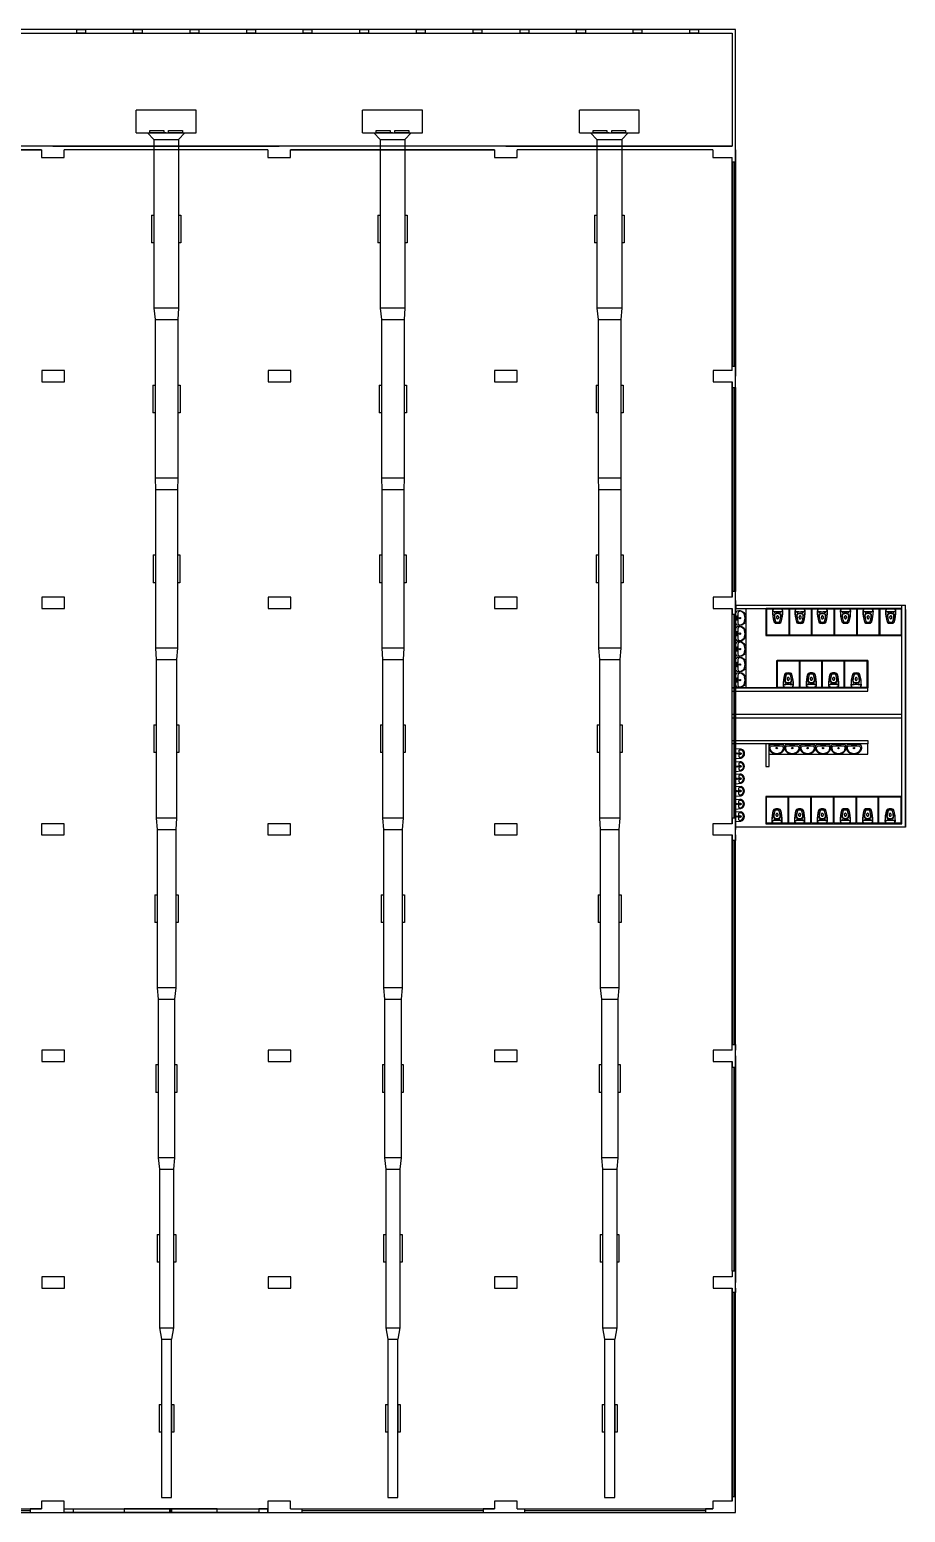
# Model space of a CAD drawing. Header units: millimetres. Extents: x 2513 to 2669, y 1505 to 1675.
# Drawn here: x 2619.8 to 2658.4, y 1575.6 to 1641.1 of the extents above; entities that cross this region are included whole.
import ezdxf

# ---------------------------------------------------------------- set-up
doc = ezdxf.new("R2010")
doc.units = ezdxf.units.MM
doc.layers.add('Dutos', color=130, linetype='Continuous')

# ---------------------------------------------------------------- blocks, each defined once
blk = doc.blocks.new('vaso_cx_acoplada_1')
at = {"linetype": 'Continuous'}
for centre in [(-0.111, -0.242), (0.122, -0.242)]:
    blk.add_circle(centre, 0.008, dxfattribs=at)
for centre, radius, start, end in [((-0.115, -0.184), 0.11, 136.53258, 180), ((1.375, -0.195), 1.6, 179.59001, 196.60114), ((0.001, -0.212), 0.215, 171.57167, 179.2851), ((1.375, -0.195), 1.59, 180.52436, 196.19572), ((0.001, -0.212), 0.215, 163.97838, 171.57167), ((-0.204, -0.182), 0.008, 171.57167, 263.63486), ((-0.101, -0.184), 0.11, 136.53258, 164.49464), ((0.005, 1.698), 1.9, 263.63486, 270), ((-0.249, -0.065), 0.07, 321.85553, 326.36654), ((-0.183, -0.109), 0.01, 95.71718, 146.36654), ((0.005, -1.99), 1.9, 90, 95.71718), ((-0.235, -0.065), 0.07, 321.85553, 326.36654), ((-0.16, -0.118), 0.0225, 114.52369, 139.29493), ((-0.081, -0.629), 0.08, 196.60114, 260.40415), ((-0.075, -0.616), 0.08, 196.19572, 260.88992), ((-0.071, -0.363), 0.075, 120.55827, 184.24766), ((0.852, -0.295), 1, 184.24766, 200.25979), ((-0.061, -0.382), 0.075, 116.10896, 182.02894), ((0.664, -0.356), 0.8, 182.02894, 200.9188), ((0.005, -0.493), 0.225, 90, 120.55827), ((0.005, -0.517), 0.225, 90, 116.10896), ((-0.062, -0.632), 0.026, 200.25979, 262.53667), ((-0.059, -0.633), 0.026, 200.9188, 262.88031), ((0.019, -0.458), 0.0636, 167.77794, 198.82445), ((-0.038, -0.446), 0.00501, 140.01374, 160.52979), ((-0.045, -0.439), 0.00416, 309.47185, 346.49014), ((0.048, -0.453), 0.0893, 163.27766, 172.12192), ((0.022, -0.458), 0.0664, 197.88836, 217.92673), ((0.027, -0.446), 0.0677, 144.04569, 163.27766), ((0.012, -0.466), 0.0536, 217.92673, 242.00627), ((0.014, -0.437), 0.0515, 119.72953, 144.04569), ((0.005, -0.478), 0.0398, 242.00627, 270), ((0.005, -0.422), 0.0347, 90, 119.72953), ((0.005, -1.99), 1.9, 84.28282, 90), ((0.005, 1.698), 1.9, 270, 276.36514), ((0.005, -0.493), 0.225, 59.44173, 90), ((0.005, -0.517), 0.225, 63.89104, 90), ((0.005, -0.422), 0.0347, 60.27047, 90), ((0.005, -0.478), 0.0398, 270, 297.99373), ((-0.003, -0.437), 0.0515, 35.95431, 60.27047), ((-0.001, -0.466), 0.0536, 297.99373, 322.07327), ((-0.016, -0.446), 0.0677, 16.72234, 35.95431), ((-0.011, -0.458), 0.0664, 322.07327, 342.11164), ((-0.037, -0.453), 0.0893, 7.87808, 16.72234), ((0.056, -0.439), 0.00416, 193.50986, 230.52815), ((-0.008, -0.458), 0.0636, 341.17555, 12.22206), ((0.049, -0.446), 0.00501, 19.47021, 39.98626), ((0.07, -0.633), 0.026, 277.11969, 339.0812), ((0.073, -0.632), 0.026, 277.46333, 339.74021), ((-0.653, -0.356), 0.8, 339.0812, 357.97106), ((-0.841, -0.295), 1, 339.74021, 355.75234), ((0.086, -0.616), 0.08, 279.11008, 343.80428), ((0.071, -0.382), 0.075, 357.97106, 63.89104), ((0.092, -0.629), 0.08, 279.59585, 343.39886), ((0.082, -0.363), 0.075, 355.75234, 59.44173), ((-1.364, -0.195), 1.59, 343.80428, 359.47564), ((-1.364, -0.195), 1.6, 343.39886, 0.40999), ((0.171, -0.118), 0.0225, 40.70507, 65.47631), ((0.246, -0.065), 0.07, 213.63346, 218.14447), ((0.111, -0.184), 0.11, 15.50536, 43.46742), ((0.194, -0.109), 0.01, 33.63346, 84.28282), ((0.26, -0.065), 0.07, 213.63346, 218.14447), ((0.125, -0.184), 0.11, 0, 43.46742), ((0.215, -0.182), 0.008, 276.36514, 8.42833), ((0.01, -0.212), 0.215, 8.42833, 16.02162), ((0.01, -0.212), 0.215, 0.7149, 8.42833), ((0.005, -0.117), 0.6, 260.40415, 270), ((0.005, -0.117), 0.586, 260.88992, 270), ((0.005, -0.117), 0.546, 262.53667, 270), ((0.005, -0.117), 0.546, 270, 277.46333), ((0.005, -0.117), 0.586, 270, 279.11008), ((0.005, -0.117), 0.6, 270, 279.59585)]:
    blk.add_arc(centre, radius, start, end, dxfattribs=at)
blk = doc.blocks.new('mictorio')
for p, q in [((-0.214, 0), (0.214, 0)), ((-0.221, -0.008), (-0.203, -0.242)), ((-0.171, -0.19), (-0.165, -0.236)), ((-0.143, -0.157), (0.143, -0.157)), ((0.171, -0.19), (0.165, -0.236)), ((0.221, -0.008), (0.203, -0.242))]:
    blk.add_line(p, q)
for centre, radius in [((-0.028, -0.196), 0.0107), ((-0.028, -0.227), 0.0107), ((0, -0.072), 0.0286), ((0, -0.072), 0.0143), ((0, -0.18), 0.0107), ((0, -0.243), 0.0107), ((0.028, -0.196), 0.0107), ((0.028, -0.227), 0.0107)]:
    blk.add_circle(centre, radius)
for centre, radius, start, end in [((-0.214, -0.007), 0.00716, 90, 184.572), ((0.214, -0.007), 0.00716, 355.428, 90), ((-0.13, -0.229), 0.0737, 108.63175, 194.85038), ((0, -0.192), 0.209, 195.65293, 344.34707), ((-0.143, -0.186), 0.0286, 90, 187.76517), ((0, -0.181), 0.174, 198.68934, 341.31066), ((0.143, -0.186), 0.0286, 352.23483, 90), ((0.13, -0.229), 0.0737, 345.14962, 71.36825)]:
    blk.add_arc(centre, radius, start, end)
blk = doc.blocks.new('lavatorio_66x45')
blk.add_lwpolyline([(-0.285, -0.029, -0.247757), (-0.23, 0), (0, 0), (0.23, 0, -0.247757), (0.285, -0.029, -0.523187), (0.129, -0.437, -0.064231), (0, -0.454, -0.064231), (-0.129, -0.437, -0.523187)], format="xyb", close=True)
for points in [[(0.122, -0.408, 0.331039), (0.301, -0.191, 0.428943), (0.221, -0.107), (0, -0.107), (-0.221, -0.107, 0.428943), (-0.301, -0.191, 0.331039), (-0.122, -0.408)], [(-0.284, -0.053, -0.019603), (-0.274, -0.037, -0.247757), (-0.23, -0.013), (0.23, -0.013, -0.247757), (0.274, -0.037, -0.019603), (0.284, -0.053, -0.064281)]]:
    blk.add_lwpolyline(points, format="xyb")
for centre, radius in [((-0.074, -0.053), 0.0234), ((0, -0.194), 0.03), ((0, -0.053), 0.0234), ((0.074, -0.053), 0.0234)]:
    blk.add_circle(centre, radius)
for start, end in [(253.49072, 270), (270, 286.50928)]:
    blk.add_arc((0, 0.053), 0.477, start, end)

msp = doc.modelspace()

# ---------------------------------------------------------------- linework, layer by layer
for p, q in [((2650.929, 1641.057), (2530.629, 1641.057)), ((2530.779, 1640.907), (2650.779, 1640.907)), ((2650.779, 1640.907), (2650.779, 1635.907)), ((2650.929, 1640.907), (2650.929, 1641.057)), ((2650.929, 1635.907), (2650.929, 1640.907)), ((2650.779, 1635.907), (2530.779, 1635.907)), ((2611.279, 1635.757), (2620.279, 1635.757)), ((2620.279, 1635.757), (2611.279, 1635.757)), ((2621.279, 1635.907), (2620.279, 1635.907)), ((2620.279, 1635.757), (2620.279, 1635.407)), ((2620.779, 1635.907), (2630.779, 1635.907)), ((2621.279, 1635.407), (2621.279, 1635.757)), ((2630.279, 1635.757), (2621.279, 1635.757)), ((2631.279, 1635.907), (2630.279, 1635.907)), ((2630.279, 1635.757), (2630.279, 1635.407)), ((2631.279, 1635.757), (2640.279, 1635.757)), ((2631.279, 1635.407), (2631.279, 1635.757)), ((2640.279, 1635.757), (2631.279, 1635.757)), ((2641.279, 1635.907), (2640.279, 1635.907)), ((2640.279, 1635.757), (2640.279, 1635.407)), ((2640.779, 1635.907), (2650.779, 1635.907)), ((2649.932, 1635.757), (2641.279, 1635.757)), ((2641.279, 1635.407), (2641.279, 1635.757)), ((2650.779, 1635.907), (2649.932, 1635.907)), ((2649.932, 1635.757), (2649.932, 1635.407)), ((2650.929, 1575.607), (2650.929, 1635.907)), ((2650.929, 1635.757), (2650.929, 1625.757)), ((2650.929, 1625.757), (2650.929, 1635.757)), ((2650.929, 1635.757), (2650.929, 1625.757)), ((2620.279, 1635.407), (2621.279, 1635.407)), ((2630.279, 1635.407), (2631.279, 1635.407)), ((2640.279, 1635.407), (2641.279, 1635.407)), ((2649.932, 1635.407), (2650.779, 1635.407)), ((2650.779, 1626.007), (2650.779, 1635.407)), ((2650.929, 1635.207), (2650.779, 1635.207)), ((2650.779, 1635.207), (2650.779, 1626.207)), ((2650.854, 1635.207), (2650.854, 1626.207)), ((2650.929, 1635.407), (2650.929, 1635.207)), ((2621.286, 1626.007), (2620.286, 1626.007)), ((2620.286, 1626.007), (2620.286, 1625.507)), ((2621.286, 1625.507), (2621.286, 1626.007)), ((2631.286, 1626.007), (2630.286, 1626.007)), ((2630.286, 1626.007), (2630.286, 1625.507)), ((2631.286, 1625.507), (2631.286, 1626.007)), ((2641.286, 1626.007), (2640.286, 1626.007)), ((2640.286, 1626.007), (2640.286, 1625.507)), ((2641.286, 1625.507), (2641.286, 1626.007)), ((2649.939, 1626.007), (2649.939, 1625.507)), ((2650.779, 1626.007), (2649.939, 1626.007)), ((2650.779, 1626.207), (2650.929, 1626.207)), ((2620.286, 1625.507), (2621.286, 1625.507)), ((2630.286, 1625.507), (2631.286, 1625.507)), ((2640.286, 1625.507), (2641.286, 1625.507)), ((2649.939, 1625.507), (2650.779, 1625.507)), ((2650.779, 1625.507), (2650.779, 1616.007)), ((2650.779, 1625.507), (2650.779, 1625.257)), ((2650.779, 1616.007), (2650.779, 1625.507)), ((2650.779, 1625.257), (2650.929, 1625.257)), ((2650.854, 1625.257), (2650.854, 1616.257)), ((2650.929, 1625.257), (2650.929, 1616.257)), ((2621.286, 1616.007), (2620.286, 1616.007)), ((2620.286, 1616.007), (2620.286, 1615.507)), ((2621.286, 1615.507), (2621.286, 1616.007)), ((2631.286, 1616.007), (2630.286, 1616.007)), ((2630.286, 1616.007), (2630.286, 1615.507)), ((2631.286, 1615.507), (2631.286, 1616.007)), ((2641.286, 1616.007), (2640.286, 1616.007)), ((2640.286, 1616.007), (2640.286, 1615.507)), ((2641.286, 1615.507), (2641.286, 1616.007)), ((2649.939, 1616.007), (2649.939, 1615.507)), ((2650.779, 1616.007), (2649.939, 1616.007)), ((2650.929, 1616.257), (2650.779, 1616.257)), ((2650.779, 1616.257), (2650.779, 1616.007)), ((2620.286, 1615.507), (2621.286, 1615.507)), ((2630.286, 1615.507), (2631.286, 1615.507)), ((2640.286, 1615.507), (2641.286, 1615.507)), ((2649.939, 1615.507), (2650.779, 1615.507)), ((2650.779, 1615.507), (2650.779, 1615.257)), ((2650.779, 1606.007), (2650.779, 1615.507)), ((2650.929, 1615.857), (2650.929, 1615.357)), ((2650.929, 1615.857), (2650.929, 1615.357)), ((2650.929, 1615.757), (2650.929, 1605.757)), ((2650.929, 1606.008), (2650.929, 1615.657)), ((2650.929, 1615.657), (2658.432, 1615.657)), ((2650.929, 1615.507), (2658.282, 1615.507)), ((2650.929, 1615.507), (2650.939, 1615.507)), ((2650.929, 1615.507), (2650.939, 1615.507)), ((2650.929, 1615.257), (2650.929, 1615.407)), ((2650.929, 1610.682), (2650.929, 1615.357)), ((2650.941, 1615.657), (2650.941, 1615.507)), ((2651.379, 1615.507), (2651.379, 1612.007)), ((2652.267, 1615.507), (2652.267, 1614.307)), ((2653.282, 1615.507), (2652.282, 1615.507)), ((2652.297, 1615.477), (2652.297, 1614.337)), ((2653.282, 1615.477), (2652.297, 1615.477)), ((2654.282, 1615.507), (2653.282, 1615.507)), ((2653.282, 1615.477), (2653.282, 1614.307)), ((2653.312, 1615.477), (2653.312, 1614.337)), ((2654.267, 1615.477), (2653.312, 1615.477)), ((2654.267, 1615.477), (2654.267, 1614.337)), ((2655.282, 1615.507), (2654.282, 1615.507)), ((2654.297, 1615.477), (2654.297, 1614.337)), ((2655.267, 1615.477), (2654.297, 1615.477)), ((2655.267, 1615.477), (2655.267, 1614.337)), ((2656.282, 1615.507), (2655.282, 1615.507)), ((2655.297, 1615.477), (2655.297, 1614.337)), ((2656.267, 1615.477), (2655.297, 1615.477)), ((2656.267, 1615.477), (2656.267, 1614.337)), ((2657.282, 1615.507), (2656.282, 1615.507)), ((2656.297, 1615.477), (2656.297, 1614.337)), ((2657.267, 1615.477), (2656.297, 1615.477)), ((2657.267, 1615.477), (2657.267, 1614.337)), ((2658.282, 1615.507), (2657.282, 1615.507)), ((2658.252, 1615.477), (2657.297, 1615.477)), ((2657.297, 1615.477), (2657.297, 1614.337)), ((2658.252, 1615.477), (2658.252, 1614.337)), ((2658.282, 1606.007), (2658.282, 1615.657)), ((2658.282, 1614.307), (2658.282, 1615.507)), ((2658.432, 1605.857), (2658.432, 1615.657)), ((2658.432, 1615.457), (2658.432, 1615.057)), ((2650.779, 1615.257), (2650.929, 1615.257)), ((2650.854, 1615.257), (2650.854, 1606.257)), ((2650.929, 1615.257), (2650.929, 1606.257)), ((2650.929, 1615.257), (2650.929, 1610.757)), ((2658.432, 1615.157), (2658.432, 1605.857)), ((2658.432, 1615.057), (2658.432, 1614.657)), ((2652.267, 1614.307), (2652.282, 1614.307)), ((2652.282, 1614.307), (2653.282, 1614.307)), ((2652.297, 1614.337), (2653.282, 1614.337)), ((2653.282, 1614.307), (2654.282, 1614.307)), ((2653.312, 1614.337), (2654.267, 1614.337)), ((2654.282, 1614.307), (2655.282, 1614.307)), ((2654.297, 1614.337), (2655.267, 1614.337)), ((2655.282, 1614.307), (2656.282, 1614.307)), ((2655.297, 1614.337), (2656.267, 1614.337)), ((2656.282, 1614.307), (2657.282, 1614.307)), ((2656.297, 1614.337), (2657.267, 1614.337)), ((2657.282, 1614.307), (2658.282, 1614.307)), ((2657.297, 1614.337), (2658.252, 1614.337)), ((2658.432, 1614.257), (2658.432, 1613.857)), ((2658.432, 1613.457), (2658.432, 1613.057)), ((2652.749, 1612.007), (2652.749, 1613.207)), ((2652.749, 1613.207), (2656.779, 1613.207)), ((2653.764, 1613.207), (2652.764, 1613.207)), ((2652.779, 1612.037), (2652.779, 1613.177)), ((2653.749, 1613.177), (2652.779, 1613.177)), ((2653.749, 1612.037), (2653.749, 1613.177)), ((2654.764, 1613.207), (2653.764, 1613.207)), ((2653.779, 1612.037), (2653.779, 1613.177)), ((2654.749, 1613.177), (2653.779, 1613.177)), ((2654.749, 1612.037), (2654.749, 1613.177)), ((2655.764, 1613.207), (2654.764, 1613.207)), ((2654.779, 1612.037), (2654.779, 1613.177)), ((2655.734, 1613.177), (2654.779, 1613.177)), ((2655.734, 1612.037), (2655.734, 1613.177)), ((2656.764, 1613.207), (2655.764, 1613.207)), ((2655.764, 1612.037), (2655.764, 1613.177)), ((2656.749, 1613.177), (2655.764, 1613.177)), ((2656.749, 1612.037), (2656.749, 1613.177)), ((2656.779, 1613.207), (2656.764, 1613.207)), ((2656.779, 1612.007), (2656.779, 1613.207)), ((2656.779, 1613.207), (2656.779, 1612.007)), ((2652.779, 1612.037), (2653.749, 1612.037)), ((2653.779, 1612.037), (2654.749, 1612.037)), ((2654.779, 1612.037), (2655.734, 1612.037)), ((2655.764, 1612.037), (2656.749, 1612.037)), ((2658.432, 1612.657), (2658.432, 1612.257)), ((2656.779, 1612.007), (2650.779, 1612.007)), ((2650.779, 1612.007), (2651.764, 1612.007)), ((2650.779, 1611.857), (2656.779, 1611.857)), ((2650.929, 1612.007), (2650.929, 1612.007)), ((2650.929, 1610.857), (2650.929, 1611.857)), ((2650.929, 1610.832), (2650.929, 1611.832)), ((2650.929, 1610.832), (2650.929, 1611.832)), ((2651.764, 1612.007), (2651.749, 1612.007)), ((2651.764, 1612.007), (2652.764, 1612.007)), ((2651.764, 1612.007), (2651.779, 1612.007)), ((2652.764, 1612.007), (2653.764, 1612.007)), ((2653.764, 1612.007), (2654.764, 1612.007)), ((2654.764, 1612.007), (2655.764, 1612.007)), ((2655.764, 1612.007), (2655.734, 1612.007)), ((2655.764, 1612.007), (2656.764, 1612.007)), ((2656.764, 1612.007), (2656.779, 1612.007)), ((2656.779, 1611.857), (2656.779, 1612.007)), ((2658.432, 1611.857), (2658.432, 1611.457)), ((2658.282, 1610.832), (2650.779, 1610.832)), ((2650.929, 1610.757), (2650.929, 1610.832)), ((2650.929, 1610.832), (2650.929, 1610.682)), ((2650.929, 1610.757), (2650.929, 1606.257)), ((2650.929, 1610.757), (2650.929, 1610.682)), ((2658.282, 1610.682), (2658.282, 1610.832)), ((2658.432, 1611.057), (2658.432, 1610.657)), ((2650.779, 1610.682), (2658.282, 1610.682)), ((2650.929, 1610.682), (2650.929, 1609.682)), ((2650.929, 1606.007), (2650.929, 1610.682)), ((2650.929, 1610.682), (2650.929, 1609.682)), ((2658.432, 1610.257), (2658.432, 1609.857)), ((2650.779, 1609.682), (2656.779, 1609.682)), ((2656.779, 1609.532), (2650.779, 1609.532)), ((2652.267, 1609.532), (2652.267, 1608.532)), ((2652.417, 1608.532), (2652.417, 1609.532)), ((2656.779, 1609.682), (2656.779, 1609.532)), ((2656.779, 1609.081), (2656.779, 1609.532)), ((2658.432, 1609.457), (2658.432, 1609.057)), ((2652.417, 1609.081), (2656.779, 1609.081)), ((2652.267, 1608.532), (2652.417, 1608.532)), ((2658.432, 1608.657), (2658.432, 1608.257)), ((2658.432, 1607.857), (2658.432, 1607.457)), ((2653.267, 1607.207), (2652.267, 1607.207)), ((2652.267, 1607.207), (2652.267, 1606.007)), ((2652.297, 1606.037), (2652.297, 1607.177)), ((2653.252, 1607.177), (2652.297, 1607.177)), ((2653.252, 1606.037), (2653.252, 1607.177)), ((2654.267, 1607.207), (2653.267, 1607.207)), ((2653.282, 1606.037), (2653.282, 1607.177)), ((2654.252, 1607.177), (2653.282, 1607.177)), ((2654.252, 1606.037), (2654.252, 1607.177)), ((2655.267, 1607.207), (2654.267, 1607.207)), ((2654.282, 1606.037), (2654.282, 1607.177)), ((2655.252, 1607.177), (2654.282, 1607.177)), ((2655.252, 1606.037), (2655.252, 1607.177)), ((2656.267, 1607.207), (2655.267, 1607.207)), ((2655.282, 1606.037), (2655.282, 1607.177)), ((2656.252, 1607.177), (2655.282, 1607.177)), ((2656.252, 1606.037), (2656.252, 1607.177)), ((2657.267, 1607.207), (2656.267, 1607.207)), ((2656.282, 1606.037), (2656.282, 1607.177)), ((2657.237, 1607.177), (2656.282, 1607.177)), ((2657.237, 1606.037), (2657.237, 1607.177)), ((2657.267, 1606.037), (2657.267, 1607.207)), ((2658.267, 1607.207), (2657.267, 1607.207)), ((2657.267, 1607.207), (2657.267, 1607.177)), ((2658.252, 1607.177), (2657.267, 1607.177)), ((2658.252, 1606.037), (2658.252, 1607.177)), ((2658.282, 1607.207), (2658.267, 1607.207)), ((2658.282, 1606.007), (2658.282, 1607.207)), ((2658.432, 1607.057), (2658.432, 1606.657)), ((2650.929, 1606.257), (2650.779, 1606.257)), ((2650.779, 1606.257), (2650.779, 1606.007)), ((2650.929, 1606.107), (2650.929, 1606.257)), ((2658.432, 1606.257), (2658.432, 1605.857)), ((2621.279, 1606.007), (2620.279, 1606.007)), ((2620.279, 1606.007), (2620.279, 1605.507)), ((2620.279, 1605.507), (2621.279, 1605.507)), ((2621.279, 1605.507), (2621.279, 1606.007)), ((2631.279, 1606.007), (2630.279, 1606.007)), ((2630.279, 1606.007), (2630.279, 1605.507)), ((2630.279, 1605.507), (2631.279, 1605.507)), ((2631.279, 1605.507), (2631.279, 1606.007)), ((2641.279, 1606.007), (2640.279, 1606.007)), ((2640.279, 1606.007), (2640.279, 1605.507)), ((2640.279, 1605.507), (2641.279, 1605.507)), ((2641.279, 1605.507), (2641.279, 1606.007)), ((2649.932, 1606.007), (2649.932, 1605.507)), ((2650.779, 1606.007), (2649.932, 1606.007)), ((2649.932, 1605.507), (2650.779, 1605.507)), ((2650.779, 1605.507), (2650.779, 1596.257)), ((2650.779, 1596.257), (2650.779, 1605.507)), ((2650.932, 1606.007), (2650.929, 1606.007)), ((2651.772, 1605.857), (2650.929, 1605.857)), ((2651.779, 1605.857), (2650.929, 1605.857)), ((2658.432, 1605.857), (2650.929, 1605.857)), ((2650.929, 1605.507), (2650.929, 1605.257)), ((2652.267, 1606.007), (2653.267, 1606.007)), ((2652.267, 1606.007), (2653.267, 1606.007)), ((2652.267, 1606.007), (2652.297, 1606.007)), ((2652.297, 1606.037), (2653.252, 1606.037)), ((2653.267, 1606.007), (2653.252, 1606.007)), ((2653.267, 1606.007), (2654.267, 1606.007)), ((2653.267, 1606.007), (2653.282, 1606.007)), ((2653.282, 1606.037), (2654.252, 1606.037)), ((2658.432, 1605.857), (2653.282, 1605.857)), ((2654.267, 1606.007), (2655.267, 1606.007)), ((2654.282, 1606.037), (2655.252, 1606.037)), ((2655.267, 1606.007), (2656.267, 1606.007)), ((2655.282, 1606.037), (2656.252, 1606.037)), ((2656.267, 1606.007), (2657.267, 1606.007)), ((2656.282, 1606.037), (2657.237, 1606.037)), ((2656.282, 1606.007), (2658.282, 1606.007)), ((2657.267, 1606.007), (2657.237, 1606.007)), ((2657.267, 1606.037), (2658.252, 1606.037)), ((2657.267, 1606.007), (2658.267, 1606.007)), ((2658.267, 1606.007), (2658.282, 1606.007)), ((2650.929, 1605.257), (2650.779, 1605.257)), ((2650.779, 1605.257), (2650.779, 1596.257)), ((2650.854, 1605.257), (2650.854, 1596.257)), ((2621.286, 1596.007), (2620.286, 1596.007)), ((2620.286, 1596.007), (2620.286, 1595.507)), ((2621.286, 1595.507), (2621.286, 1596.007)), ((2631.286, 1596.007), (2630.286, 1596.007)), ((2630.286, 1596.007), (2630.286, 1595.507)), ((2631.286, 1595.507), (2631.286, 1596.007)), ((2641.286, 1596.007), (2640.286, 1596.007)), ((2640.286, 1596.007), (2640.286, 1595.507)), ((2641.286, 1595.507), (2641.286, 1596.007)), ((2649.939, 1596.007), (2649.939, 1595.507)), ((2650.779, 1596.007), (2649.939, 1596.007)), ((2650.779, 1596.257), (2650.929, 1596.257)), ((2650.779, 1596.007), (2650.779, 1596.257)), ((2650.929, 1596.257), (2650.929, 1596.007)), ((2650.929, 1596.007), (2650.929, 1596.007)), ((2650.929, 1595.757), (2650.929, 1585.757)), ((2620.286, 1595.507), (2621.286, 1595.507)), ((2630.286, 1595.507), (2631.286, 1595.507)), ((2640.286, 1595.507), (2641.286, 1595.507)), ((2649.939, 1595.507), (2650.779, 1595.507)), ((2650.779, 1595.507), (2650.779, 1595.257)), ((2650.779, 1586.257), (2650.779, 1595.507)), ((2650.779, 1595.257), (2650.929, 1595.257)), ((2650.854, 1595.257), (2650.854, 1586.257)), ((2650.929, 1595.257), (2650.929, 1586.257)), ((2621.286, 1586.007), (2620.286, 1586.007)), ((2620.286, 1586.007), (2620.286, 1585.507)), ((2621.286, 1585.507), (2621.286, 1586.007)), ((2631.286, 1586.007), (2630.286, 1586.007)), ((2630.286, 1586.007), (2630.286, 1585.507)), ((2631.286, 1585.507), (2631.286, 1586.007)), ((2641.286, 1586.007), (2640.286, 1586.007)), ((2640.286, 1586.007), (2640.286, 1585.507)), ((2641.286, 1585.507), (2641.286, 1586.007)), ((2649.939, 1586.007), (2649.939, 1585.507)), ((2650.779, 1586.007), (2649.939, 1586.007)), ((2650.929, 1586.257), (2650.779, 1586.257)), ((2650.779, 1586.257), (2650.779, 1586.007)), ((2620.286, 1585.507), (2621.286, 1585.507)), ((2630.286, 1585.507), (2631.286, 1585.507)), ((2640.286, 1585.507), (2641.286, 1585.507)), ((2649.939, 1585.507), (2650.779, 1585.507)), ((2650.779, 1576.107), (2650.779, 1585.507)), ((2650.779, 1585.507), (2650.779, 1576.107)), ((2650.929, 1585.307), (2650.779, 1585.307)), ((2650.779, 1585.307), (2650.779, 1576.307)), ((2650.854, 1585.307), (2650.854, 1576.307)), ((2650.929, 1585.507), (2650.929, 1585.307)), ((2650.929, 1576.207), (2650.929, 1585.257)), ((2621.279, 1576.107), (2620.279, 1576.107)), ((2620.279, 1576.107), (2620.279, 1575.757)), ((2621.279, 1575.607), (2621.279, 1576.107)), ((2631.279, 1576.107), (2630.279, 1576.107)), ((2630.279, 1576.107), (2630.279, 1575.607)), ((2631.279, 1575.757), (2631.279, 1576.107)), ((2641.279, 1576.107), (2640.279, 1576.107)), ((2640.279, 1576.107), (2640.279, 1575.757)), ((2641.279, 1575.757), (2641.279, 1576.107)), ((2650.779, 1576.107), (2649.932, 1576.107)), ((2649.932, 1576.107), (2649.932, 1575.757)), ((2650.779, 1576.307), (2650.929, 1576.307)), ((2650.779, 1576.107), (2650.779, 1576.207)), ((2530.629, 1575.607), (2650.929, 1575.607)), ((2611.279, 1575.757), (2620.279, 1575.757)), ((2611.279, 1575.757), (2620.279, 1575.757)), ((2611.779, 1575.682), (2619.779, 1575.682)), ((2620.279, 1575.757), (2619.779, 1575.757)), ((2619.779, 1575.757), (2619.779, 1575.607)), ((2620.279, 1575.607), (2621.279, 1575.607)), ((2620.779, 1575.607), (2630.779, 1575.607)), ((2621.279, 1575.757), (2630.279, 1575.757)), ((2630.279, 1575.607), (2631.279, 1575.607)), ((2631.279, 1575.757), (2640.279, 1575.757)), ((2631.279, 1575.757), (2640.279, 1575.757)), ((2631.279, 1575.757), (2631.779, 1575.757)), ((2631.779, 1575.757), (2631.779, 1575.607)), ((2631.779, 1575.682), (2639.779, 1575.682)), ((2640.279, 1575.757), (2639.779, 1575.757)), ((2639.779, 1575.757), (2639.779, 1575.607)), ((2640.279, 1575.607), (2641.279, 1575.607)), ((2640.779, 1575.607), (2650.779, 1575.607)), ((2641.279, 1575.757), (2649.932, 1575.757)), ((2641.279, 1575.757), (2641.604, 1575.757)), ((2641.279, 1575.757), (2641.604, 1575.757)), ((2641.604, 1575.757), (2641.604, 1575.607)), ((2641.604, 1575.682), (2649.607, 1575.682)), ((2649.932, 1575.757), (2649.607, 1575.757)), ((2649.607, 1575.757), (2649.607, 1575.607)), ((2649.932, 1575.607), (2650.929, 1575.607))]:
    msp.add_line(p, q)
at = {"color": 1}
for p, q in [((2621.279, 1575.757), (2621.679, 1575.757)), ((2621.279, 1575.607), (2621.279, 1575.757)), ((2621.279, 1575.757), (2621.679, 1575.757)), ((2621.679, 1575.607), (2621.279, 1575.607)), ((2621.679, 1575.757), (2621.679, 1575.607)), ((2621.679, 1575.757), (2629.879, 1575.757)), ((2629.879, 1575.607), (2621.679, 1575.607)), ((2621.679, 1575.607), (2630.279, 1575.607)), ((2621.679, 1575.607), (2625.979, 1575.607)), ((2625.929, 1575.757), (2623.929, 1575.757)), ((2623.929, 1575.757), (2623.929, 1575.607)), ((2623.929, 1575.607), (2625.929, 1575.607)), ((2625.979, 1575.757), (2625.929, 1575.757)), ((2625.929, 1575.757), (2625.929, 1575.607)), ((2626.029, 1575.757), (2625.929, 1575.757)), ((2625.929, 1575.607), (2625.979, 1575.607)), ((2625.979, 1575.607), (2625.979, 1575.757)), ((2625.979, 1575.607), (2625.979, 1575.757)), ((2625.979, 1575.607), (2625.979, 1575.757)), ((2626.029, 1575.757), (2625.979, 1575.757)), ((2625.979, 1575.607), (2626.029, 1575.607)), ((2625.979, 1575.607), (2626.029, 1575.607)), ((2626.029, 1575.607), (2626.029, 1575.757)), ((2628.029, 1575.757), (2626.029, 1575.757)), ((2626.029, 1575.607), (2628.029, 1575.607)), ((2628.029, 1575.607), (2628.029, 1575.757)), ((2629.879, 1575.757), (2629.879, 1575.607)), ((2630.279, 1575.757), (2629.879, 1575.757)), ((2629.879, 1575.757), (2629.879, 1575.607)), ((2630.279, 1575.607), (2630.279, 1575.757))]:
    msp.add_line(p, q, dxfattribs=at)
at = {"layer": 'Dutos'}
for p, q in [((2621.837, 1640.907), (2621.837, 1641.057)), ((2621.837, 1641.057), (2622.221, 1641.057)), ((2622.222, 1640.907), (2621.837, 1640.907)), ((2622.221, 1641.057), (2622.221, 1640.907)), ((2624.337, 1640.907), (2624.337, 1641.057)), ((2624.337, 1641.057), (2624.721, 1641.057)), ((2624.722, 1640.907), (2624.337, 1640.907)), ((2624.721, 1641.057), (2624.721, 1640.907)), ((2626.837, 1640.907), (2626.837, 1641.057)), ((2626.837, 1641.057), (2627.221, 1641.057)), ((2627.222, 1640.907), (2626.837, 1640.907)), ((2627.221, 1641.057), (2627.221, 1640.907)), ((2629.337, 1640.907), (2629.337, 1641.057)), ((2629.337, 1641.057), (2629.721, 1641.057)), ((2629.722, 1640.907), (2629.337, 1640.907)), ((2629.721, 1641.057), (2629.721, 1640.907)), ((2631.837, 1640.907), (2631.837, 1641.057)), ((2631.837, 1641.057), (2632.221, 1641.057)), ((2632.222, 1640.907), (2631.837, 1640.907)), ((2632.221, 1641.057), (2632.221, 1640.907)), ((2634.337, 1640.907), (2634.337, 1641.057)), ((2634.337, 1641.057), (2634.721, 1641.057)), ((2634.722, 1640.907), (2634.337, 1640.907)), ((2634.721, 1641.057), (2634.721, 1640.907)), ((2636.837, 1640.907), (2636.837, 1641.057)), ((2636.837, 1641.057), (2637.221, 1641.057)), ((2637.222, 1640.907), (2636.837, 1640.907)), ((2637.221, 1641.057), (2637.221, 1640.907)), ((2639.337, 1640.907), (2639.337, 1641.057)), ((2639.337, 1641.057), (2639.721, 1641.057)), ((2639.722, 1640.907), (2639.337, 1640.907)), ((2639.721, 1641.057), (2639.721, 1640.907)), ((2641.413, 1640.907), (2641.413, 1641.057)), ((2641.413, 1641.057), (2641.797, 1641.057)), ((2641.798, 1640.907), (2641.413, 1640.907)), ((2641.797, 1641.057), (2641.797, 1640.907)), ((2643.913, 1640.907), (2643.913, 1641.057)), ((2643.913, 1641.057), (2644.297, 1641.057)), ((2644.298, 1640.907), (2643.913, 1640.907)), ((2644.297, 1641.057), (2644.297, 1640.907)), ((2646.413, 1640.907), (2646.413, 1641.057)), ((2646.413, 1641.057), (2646.797, 1641.057)), ((2646.798, 1640.907), (2646.413, 1640.907)), ((2646.797, 1641.057), (2646.797, 1640.907)), ((2648.913, 1640.907), (2648.913, 1641.057)), ((2648.913, 1641.057), (2649.297, 1641.057)), ((2649.298, 1640.907), (2648.913, 1640.907)), ((2649.297, 1641.057), (2649.297, 1640.907)), ((2624.454, 1636.507), (2624.454, 1637.507)), ((2627.104, 1637.507), (2624.454, 1637.507)), ((2627.104, 1636.507), (2627.104, 1637.507)), ((2634.454, 1636.507), (2634.454, 1637.507)), ((2637.104, 1637.507), (2634.454, 1637.507)), ((2637.104, 1636.507), (2637.104, 1637.507)), ((2644.031, 1636.507), (2644.031, 1637.507)), ((2646.681, 1637.507), (2644.031, 1637.507)), ((2646.681, 1636.507), (2646.681, 1637.507)), ((2624.454, 1636.507), (2627.104, 1636.507)), ((2624.954, 1636.507), (2625.229, 1636.207)), ((2625.059, 1636.607), (2625.674, 1636.607)), ((2625.059, 1636.507), (2625.059, 1636.607)), ((2625.674, 1636.507), (2625.059, 1636.507)), ((2625.779, 1636.507), (2625.367, 1636.507)), ((2625.674, 1636.607), (2625.674, 1636.507)), ((2625.884, 1636.607), (2626.499, 1636.607)), ((2625.884, 1636.507), (2625.884, 1636.607)), ((2626.499, 1636.507), (2625.884, 1636.507)), ((2626.604, 1636.507), (2626.329, 1636.207)), ((2626.499, 1636.607), (2626.499, 1636.507)), ((2634.454, 1636.507), (2637.104, 1636.507)), ((2634.954, 1636.507), (2635.229, 1636.207)), ((2635.059, 1636.607), (2635.674, 1636.607)), ((2635.059, 1636.507), (2635.059, 1636.607)), ((2635.674, 1636.507), (2635.059, 1636.507)), ((2635.779, 1636.507), (2635.367, 1636.507)), ((2635.674, 1636.607), (2635.674, 1636.507)), ((2635.884, 1636.607), (2636.499, 1636.607)), ((2635.884, 1636.507), (2635.884, 1636.607)), ((2636.499, 1636.507), (2635.884, 1636.507)), ((2636.604, 1636.507), (2636.329, 1636.207)), ((2636.499, 1636.607), (2636.499, 1636.507)), ((2644.031, 1636.507), (2646.681, 1636.507)), ((2644.531, 1636.507), (2644.806, 1636.207)), ((2644.636, 1636.607), (2645.251, 1636.607)), ((2644.636, 1636.507), (2644.636, 1636.607)), ((2645.251, 1636.507), (2644.636, 1636.507)), ((2645.356, 1636.507), (2644.943, 1636.507)), ((2645.251, 1636.607), (2645.251, 1636.507)), ((2645.461, 1636.607), (2646.076, 1636.607)), ((2645.461, 1636.507), (2645.461, 1636.607)), ((2646.076, 1636.507), (2645.461, 1636.507)), ((2646.181, 1636.507), (2645.906, 1636.207)), ((2646.076, 1636.607), (2646.076, 1636.507)), ((2625.229, 1636.207), (2626.329, 1636.207)), ((2625.229, 1636.207), (2625.229, 1628.757)), ((2626.329, 1636.207), (2626.329, 1628.757)), ((2635.229, 1636.207), (2636.329, 1636.207)), ((2635.229, 1636.207), (2635.229, 1628.757)), ((2636.329, 1636.207), (2636.329, 1628.757)), ((2644.806, 1636.207), (2645.906, 1636.207)), ((2644.806, 1636.207), (2644.806, 1628.757)), ((2645.906, 1636.207), (2645.906, 1628.757)), ((2625.129, 1632.87), (2625.129, 1631.645)), ((2625.129, 1632.87), (2625.229, 1632.87)), ((2625.229, 1632.87), (2625.229, 1631.645)), ((2626.329, 1632.87), (2626.329, 1631.645)), ((2626.329, 1632.87), (2626.429, 1632.87)), ((2626.429, 1632.87), (2626.429, 1631.645)), ((2635.129, 1632.87), (2635.129, 1631.645)), ((2635.129, 1632.87), (2635.229, 1632.87)), ((2635.229, 1632.87), (2635.229, 1631.645)), ((2636.329, 1632.87), (2636.329, 1631.645)), ((2636.329, 1632.87), (2636.429, 1632.87)), ((2636.429, 1632.87), (2636.429, 1631.645)), ((2644.706, 1632.87), (2644.706, 1631.645)), ((2644.706, 1632.87), (2644.806, 1632.87)), ((2644.806, 1632.87), (2644.806, 1631.645)), ((2645.906, 1632.87), (2645.906, 1631.645)), ((2645.906, 1632.87), (2646.006, 1632.87)), ((2646.006, 1632.87), (2646.006, 1631.645)), ((2625.229, 1631.645), (2625.129, 1631.645)), ((2626.429, 1631.645), (2626.329, 1631.645)), ((2635.229, 1631.645), (2635.129, 1631.645)), ((2636.429, 1631.645), (2636.329, 1631.645)), ((2644.806, 1631.645), (2644.706, 1631.645)), ((2646.006, 1631.645), (2645.906, 1631.645)), ((2626.329, 1628.757), (2625.229, 1628.757)), ((2625.229, 1628.757), (2625.293, 1628.257)), ((2626.329, 1628.757), (2626.293, 1628.257)), ((2636.329, 1628.757), (2635.229, 1628.757)), ((2635.229, 1628.757), (2635.293, 1628.257)), ((2636.329, 1628.757), (2636.293, 1628.257)), ((2645.906, 1628.757), (2644.806, 1628.757)), ((2644.806, 1628.757), (2644.87, 1628.257)), ((2645.906, 1628.757), (2645.87, 1628.257)), ((2625.293, 1628.257), (2626.293, 1628.257)), ((2625.293, 1628.257), (2625.293, 1621.257)), ((2626.293, 1628.257), (2626.293, 1621.257)), ((2635.293, 1628.257), (2636.293, 1628.257)), ((2635.293, 1628.257), (2635.293, 1621.257)), ((2636.293, 1628.257), (2636.293, 1621.257)), ((2644.87, 1628.257), (2645.87, 1628.257)), ((2644.87, 1628.257), (2644.87, 1621.257)), ((2645.87, 1628.257), (2645.87, 1621.257)), ((2625.193, 1625.37), (2625.193, 1624.145)), ((2625.193, 1625.37), (2625.293, 1625.37)), ((2625.293, 1625.37), (2625.293, 1624.145)), ((2626.293, 1625.37), (2626.293, 1624.145)), ((2626.293, 1625.37), (2626.393, 1625.37)), ((2626.393, 1625.37), (2626.393, 1624.145)), ((2635.193, 1625.37), (2635.193, 1624.145)), ((2635.193, 1625.37), (2635.293, 1625.37)), ((2635.293, 1625.37), (2635.293, 1624.145)), ((2636.293, 1625.37), (2636.293, 1624.145)), ((2636.293, 1625.37), (2636.393, 1625.37)), ((2636.393, 1625.37), (2636.393, 1624.145)), ((2644.77, 1625.37), (2644.77, 1624.145)), ((2644.77, 1625.37), (2644.87, 1625.37)), ((2644.87, 1625.37), (2644.87, 1624.145)), ((2645.87, 1625.37), (2645.87, 1624.145)), ((2645.87, 1625.37), (2645.97, 1625.37)), ((2645.97, 1625.37), (2645.97, 1624.145)), ((2625.293, 1624.145), (2625.193, 1624.145)), ((2626.393, 1624.145), (2626.293, 1624.145)), ((2635.293, 1624.145), (2635.193, 1624.145)), ((2636.393, 1624.145), (2636.293, 1624.145)), ((2644.87, 1624.145), (2644.77, 1624.145)), ((2645.97, 1624.145), (2645.87, 1624.145)), ((2626.293, 1621.257), (2625.293, 1621.257)), ((2625.293, 1621.257), (2625.303, 1620.757)), ((2626.293, 1621.257), (2626.283, 1620.757)), ((2636.293, 1621.257), (2635.293, 1621.257)), ((2635.293, 1621.257), (2635.303, 1620.757)), ((2636.293, 1621.257), (2636.283, 1620.757)), ((2645.87, 1621.257), (2644.87, 1621.257)), ((2644.87, 1621.257), (2644.88, 1620.757)), ((2645.87, 1621.257), (2645.86, 1620.757)), ((2625.303, 1620.757), (2626.283, 1620.757)), ((2625.303, 1620.757), (2625.303, 1613.757)), ((2626.283, 1620.757), (2626.283, 1613.757)), ((2635.303, 1620.757), (2636.283, 1620.757)), ((2635.303, 1620.757), (2635.303, 1613.757)), ((2636.283, 1620.757), (2636.283, 1613.757)), ((2644.88, 1620.757), (2645.86, 1620.757)), ((2644.88, 1620.757), (2644.88, 1613.757)), ((2645.86, 1620.757), (2645.86, 1613.757)), ((2625.203, 1617.87), (2625.203, 1616.645)), ((2625.203, 1617.87), (2625.303, 1617.87)), ((2625.303, 1617.87), (2625.303, 1616.645)), ((2626.283, 1617.87), (2626.283, 1616.645)), ((2626.283, 1617.87), (2626.383, 1617.87)), ((2626.383, 1617.87), (2626.383, 1616.645)), ((2635.203, 1617.87), (2635.203, 1616.645)), ((2635.203, 1617.87), (2635.303, 1617.87)), ((2635.303, 1617.87), (2635.303, 1616.645)), ((2636.283, 1617.87), (2636.283, 1616.645)), ((2636.283, 1617.87), (2636.383, 1617.87)), ((2636.383, 1617.87), (2636.383, 1616.645)), ((2644.78, 1617.87), (2644.78, 1616.645)), ((2644.78, 1617.87), (2644.88, 1617.87)), ((2644.88, 1617.87), (2644.88, 1616.645)), ((2645.86, 1617.87), (2645.86, 1616.645)), ((2645.86, 1617.87), (2645.96, 1617.87)), ((2645.96, 1617.87), (2645.96, 1616.645)), ((2625.303, 1616.645), (2625.203, 1616.645)), ((2626.383, 1616.645), (2626.283, 1616.645)), ((2635.303, 1616.645), (2635.203, 1616.645)), ((2636.383, 1616.645), (2636.283, 1616.645)), ((2644.88, 1616.645), (2644.78, 1616.645)), ((2645.96, 1616.645), (2645.86, 1616.645)), ((2626.283, 1613.757), (2625.303, 1613.757)), ((2625.303, 1613.757), (2625.343, 1613.257)), ((2626.283, 1613.757), (2626.243, 1613.257)), ((2636.283, 1613.757), (2635.303, 1613.757)), ((2635.303, 1613.757), (2635.343, 1613.257)), ((2636.283, 1613.757), (2636.243, 1613.257)), ((2645.86, 1613.757), (2644.88, 1613.757)), ((2644.88, 1613.757), (2644.92, 1613.257)), ((2645.86, 1613.757), (2645.82, 1613.257)), ((2625.343, 1613.257), (2626.243, 1613.257)), ((2625.343, 1613.257), (2625.343, 1606.257)), ((2626.243, 1613.257), (2626.243, 1606.257)), ((2635.343, 1613.257), (2636.243, 1613.257)), ((2635.343, 1613.257), (2635.343, 1606.257)), ((2636.243, 1613.257), (2636.243, 1606.257)), ((2644.92, 1613.257), (2645.82, 1613.257)), ((2644.92, 1613.257), (2644.92, 1606.257)), ((2645.82, 1613.257), (2645.82, 1606.257)), ((2625.243, 1610.37), (2625.243, 1609.145)), ((2625.243, 1610.37), (2625.343, 1610.37)), ((2625.343, 1610.37), (2625.343, 1609.145)), ((2626.243, 1610.37), (2626.243, 1609.145)), ((2626.243, 1610.37), (2626.343, 1610.37)), ((2626.343, 1610.37), (2626.343, 1609.145)), ((2635.243, 1610.37), (2635.243, 1609.145)), ((2635.243, 1610.37), (2635.343, 1610.37)), ((2635.343, 1610.37), (2635.343, 1609.145)), ((2636.243, 1610.37), (2636.243, 1609.145)), ((2636.243, 1610.37), (2636.343, 1610.37)), ((2636.343, 1610.37), (2636.343, 1609.145)), ((2644.82, 1610.37), (2644.82, 1609.145)), ((2644.82, 1610.37), (2644.92, 1610.37)), ((2644.92, 1610.37), (2644.92, 1609.145)), ((2645.82, 1610.37), (2645.82, 1609.145)), ((2645.82, 1610.37), (2645.92, 1610.37)), ((2645.92, 1610.37), (2645.92, 1609.145)), ((2625.343, 1609.145), (2625.243, 1609.145)), ((2626.343, 1609.145), (2626.243, 1609.145)), ((2635.343, 1609.145), (2635.243, 1609.145)), ((2636.343, 1609.145), (2636.243, 1609.145)), ((2644.92, 1609.145), (2644.82, 1609.145)), ((2645.92, 1609.145), (2645.82, 1609.145)), ((2626.243, 1606.257), (2625.343, 1606.257)), ((2625.343, 1606.257), (2625.381, 1605.757)), ((2626.243, 1606.257), (2626.206, 1605.757)), ((2636.243, 1606.257), (2635.343, 1606.257)), ((2635.343, 1606.257), (2635.381, 1605.757)), ((2636.243, 1606.257), (2636.206, 1605.757)), ((2645.82, 1606.257), (2644.92, 1606.257)), ((2644.92, 1606.257), (2644.957, 1605.757)), ((2645.82, 1606.257), (2645.782, 1605.757)), ((2625.381, 1605.757), (2626.206, 1605.757)), ((2625.381, 1605.757), (2625.381, 1598.757)), ((2626.206, 1605.757), (2626.206, 1598.757)), ((2635.381, 1605.757), (2636.206, 1605.757)), ((2635.381, 1605.757), (2635.381, 1598.757)), ((2636.206, 1605.757), (2636.206, 1598.757)), ((2644.957, 1605.757), (2645.782, 1605.757)), ((2644.957, 1605.757), (2644.957, 1598.757)), ((2645.782, 1605.757), (2645.782, 1598.757)), ((2625.281, 1602.87), (2625.281, 1601.645)), ((2625.281, 1602.87), (2625.381, 1602.87)), ((2625.381, 1602.87), (2625.381, 1601.645)), ((2626.206, 1602.87), (2626.206, 1601.645)), ((2626.206, 1602.87), (2626.306, 1602.87)), ((2626.306, 1602.87), (2626.306, 1601.645)), ((2635.281, 1602.87), (2635.281, 1601.645)), ((2635.281, 1602.87), (2635.381, 1602.87)), ((2635.381, 1602.87), (2635.381, 1601.645)), ((2636.206, 1602.87), (2636.206, 1601.645)), ((2636.206, 1602.87), (2636.306, 1602.87)), ((2636.306, 1602.87), (2636.306, 1601.645)), ((2644.857, 1602.87), (2644.857, 1601.645)), ((2644.857, 1602.87), (2644.957, 1602.87)), ((2644.957, 1602.87), (2644.957, 1601.645)), ((2645.782, 1602.87), (2645.782, 1601.645)), ((2645.782, 1602.87), (2645.882, 1602.87)), ((2645.882, 1602.87), (2645.882, 1601.645)), ((2625.381, 1601.645), (2625.281, 1601.645)), ((2626.306, 1601.645), (2626.206, 1601.645)), ((2635.381, 1601.645), (2635.281, 1601.645)), ((2636.306, 1601.645), (2636.206, 1601.645)), ((2644.957, 1601.645), (2644.857, 1601.645)), ((2645.882, 1601.645), (2645.782, 1601.645)), ((2626.206, 1598.757), (2625.381, 1598.757)), ((2625.381, 1598.757), (2625.431, 1598.257)), ((2626.206, 1598.757), (2626.156, 1598.257)), ((2636.206, 1598.757), (2635.381, 1598.757)), ((2635.381, 1598.757), (2635.431, 1598.257)), ((2636.206, 1598.757), (2636.156, 1598.257)), ((2645.782, 1598.757), (2644.957, 1598.757)), ((2644.957, 1598.757), (2645.007, 1598.257)), ((2645.782, 1598.757), (2645.732, 1598.257)), ((2625.431, 1598.257), (2626.156, 1598.257)), ((2625.431, 1598.257), (2625.431, 1591.257)), ((2626.156, 1598.257), (2626.156, 1591.257)), ((2635.431, 1598.257), (2636.156, 1598.257)), ((2635.431, 1598.257), (2635.431, 1591.257)), ((2636.156, 1598.257), (2636.156, 1591.257)), ((2645.007, 1598.257), (2645.732, 1598.257)), ((2645.007, 1598.257), (2645.007, 1591.257)), ((2645.732, 1598.257), (2645.732, 1591.257)), ((2625.331, 1595.37), (2625.331, 1594.145)), ((2625.331, 1595.37), (2625.431, 1595.37)), ((2625.431, 1595.37), (2625.431, 1594.145)), ((2626.156, 1595.37), (2626.156, 1594.145)), ((2626.156, 1595.37), (2626.256, 1595.37)), ((2626.256, 1595.37), (2626.256, 1594.145)), ((2635.331, 1595.37), (2635.331, 1594.145)), ((2635.331, 1595.37), (2635.431, 1595.37)), ((2635.431, 1595.37), (2635.431, 1594.145)), ((2636.156, 1595.37), (2636.156, 1594.145)), ((2636.156, 1595.37), (2636.256, 1595.37)), ((2636.256, 1595.37), (2636.256, 1594.145)), ((2644.907, 1595.37), (2644.907, 1594.145)), ((2644.907, 1595.37), (2645.007, 1595.37)), ((2645.007, 1595.37), (2645.007, 1594.145)), ((2645.732, 1595.37), (2645.732, 1594.145)), ((2645.732, 1595.37), (2645.832, 1595.37)), ((2645.832, 1595.37), (2645.832, 1594.145)), ((2625.431, 1594.145), (2625.331, 1594.145)), ((2626.256, 1594.145), (2626.156, 1594.145)), ((2635.431, 1594.145), (2635.331, 1594.145)), ((2636.256, 1594.145), (2636.156, 1594.145)), ((2645.007, 1594.145), (2644.907, 1594.145)), ((2645.832, 1594.145), (2645.732, 1594.145)), ((2626.156, 1591.257), (2625.431, 1591.257)), ((2625.431, 1591.257), (2625.481, 1590.757)), ((2626.156, 1591.257), (2626.106, 1590.757)), ((2636.156, 1591.257), (2635.431, 1591.257)), ((2635.431, 1591.257), (2635.481, 1590.757)), ((2636.156, 1591.257), (2636.106, 1590.757)), ((2645.732, 1591.257), (2645.007, 1591.257)), ((2645.007, 1591.257), (2645.057, 1590.757)), ((2645.732, 1591.257), (2645.682, 1590.757)), ((2625.481, 1590.757), (2626.106, 1590.757)), ((2625.481, 1590.757), (2625.481, 1583.757)), ((2626.106, 1590.757), (2626.106, 1583.757)), ((2635.481, 1590.757), (2636.106, 1590.757)), ((2635.481, 1590.757), (2635.481, 1583.757)), ((2636.106, 1590.757), (2636.106, 1583.757)), ((2645.057, 1590.757), (2645.682, 1590.757)), ((2645.057, 1590.757), (2645.057, 1583.757)), ((2645.682, 1590.757), (2645.682, 1583.757)), ((2625.381, 1587.87), (2625.381, 1586.645)), ((2625.381, 1587.87), (2625.481, 1587.87)), ((2625.481, 1587.87), (2625.481, 1586.645)), ((2626.106, 1587.87), (2626.106, 1586.645)), ((2626.106, 1587.87), (2626.206, 1587.87)), ((2626.206, 1587.87), (2626.206, 1586.645)), ((2635.381, 1587.87), (2635.381, 1586.645)), ((2635.381, 1587.87), (2635.481, 1587.87)), ((2635.481, 1587.87), (2635.481, 1586.645)), ((2636.106, 1587.87), (2636.106, 1586.645)), ((2636.106, 1587.87), (2636.206, 1587.87)), ((2636.206, 1587.87), (2636.206, 1586.645)), ((2644.957, 1587.87), (2644.957, 1586.645)), ((2644.957, 1587.87), (2645.057, 1587.87)), ((2645.057, 1587.87), (2645.057, 1586.645)), ((2645.682, 1587.87), (2645.682, 1586.645)), ((2645.682, 1587.87), (2645.782, 1587.87)), ((2645.782, 1587.87), (2645.782, 1586.645)), ((2625.481, 1586.645), (2625.381, 1586.645)), ((2626.206, 1586.645), (2626.106, 1586.645)), ((2635.481, 1586.645), (2635.381, 1586.645)), ((2636.206, 1586.645), (2636.106, 1586.645)), ((2645.057, 1586.645), (2644.957, 1586.645)), ((2645.782, 1586.645), (2645.682, 1586.645)), ((2625.481, 1583.757), (2626.106, 1583.757)), ((2625.481, 1583.757), (2625.568, 1583.257)), ((2625.568, 1583.257), (2626.018, 1583.257)), ((2625.568, 1583.257), (2625.568, 1576.257)), ((2626.106, 1583.757), (2626.018, 1583.257)), ((2626.018, 1576.257), (2626.018, 1583.257)), ((2635.481, 1583.757), (2636.106, 1583.757)), ((2635.481, 1583.757), (2635.568, 1583.257)), ((2635.568, 1583.257), (2636.018, 1583.257)), ((2635.568, 1583.257), (2635.568, 1576.257)), ((2636.106, 1583.757), (2636.018, 1583.257)), ((2636.018, 1576.257), (2636.018, 1583.257)), ((2645.057, 1583.757), (2645.682, 1583.757)), ((2645.057, 1583.757), (2645.145, 1583.257)), ((2645.145, 1583.257), (2645.595, 1583.257)), ((2645.145, 1583.257), (2645.145, 1576.257)), ((2645.682, 1583.757), (2645.595, 1583.257)), ((2645.595, 1576.257), (2645.595, 1583.257)), ((2625.468, 1580.37), (2625.468, 1579.145)), ((2625.468, 1580.37), (2625.568, 1580.37)), ((2625.568, 1580.37), (2625.568, 1579.145)), ((2626.018, 1580.37), (2626.018, 1579.145)), ((2626.018, 1580.37), (2626.118, 1580.37)), ((2626.118, 1580.37), (2626.118, 1579.145)), ((2635.468, 1580.37), (2635.468, 1579.145)), ((2635.468, 1580.37), (2635.568, 1580.37)), ((2635.568, 1580.37), (2635.568, 1579.145)), ((2636.018, 1580.37), (2636.018, 1579.145)), ((2636.018, 1580.37), (2636.118, 1580.37)), ((2636.118, 1580.37), (2636.118, 1579.145)), ((2645.045, 1580.37), (2645.045, 1579.145)), ((2645.045, 1580.37), (2645.145, 1580.37)), ((2645.145, 1580.37), (2645.145, 1579.145)), ((2645.595, 1580.37), (2645.595, 1579.145)), ((2645.595, 1580.37), (2645.695, 1580.37)), ((2645.695, 1580.37), (2645.695, 1579.145)), ((2625.568, 1579.145), (2625.468, 1579.145)), ((2626.118, 1579.145), (2626.018, 1579.145)), ((2635.568, 1579.145), (2635.468, 1579.145)), ((2636.118, 1579.145), (2636.018, 1579.145)), ((2645.145, 1579.145), (2645.045, 1579.145)), ((2645.695, 1579.145), (2645.595, 1579.145)), ((2625.568, 1576.257), (2626.018, 1576.257)), ((2635.568, 1576.257), (2636.018, 1576.257)), ((2645.145, 1576.257), (2645.595, 1576.257))]:
    msp.add_line(p, q, dxfattribs=at)

# ---------------------------------------------------------------- block references
for name, p, rotation in [('lavatorio_66x45', (2650.929, 1615.081), 90), ('lavatorio_66x45', (2650.929, 1614.394), 90), ('lavatorio_66x45', (2650.929, 1613.713), 90), ('lavatorio_66x45', (2650.929, 1613.032), 90), ('lavatorio_66x45', (2650.929, 1612.345), 90), ('vaso_cx_acoplada_1', (2653.264, 1611.943), 179.999999999994), ('vaso_cx_acoplada_1', (2654.284, 1611.947), 179.999999999994), ('vaso_cx_acoplada_1', (2655.27, 1611.947), 179.999999999994), ('vaso_cx_acoplada_1', (2656.264, 1611.943), 179.999999999994), ('mictorio', (2650.931, 1609.102), 89.8356227676094), ('mictorio', (2650.927, 1607.993), 89.8356227676094), ('mictorio', (2650.929, 1608.537), 89.8356227676094), ('mictorio', (2650.926, 1607.445), 89.8356227676094), ('mictorio', (2650.924, 1606.875), 89.8356227676094), ('mictorio', (2650.923, 1606.325), 89.8356227676094), ('vaso_cx_acoplada_1', (2652.767, 1605.943), 179.999999999994), ('vaso_cx_acoplada_1', (2653.767, 1605.943), 179.999999999994), ('vaso_cx_acoplada_1', (2654.767, 1605.943), 179.999999999994), ('vaso_cx_acoplada_1', (2655.787, 1605.947), 179.999999999994), ('vaso_cx_acoplada_1', (2656.772, 1605.947), 179.999999999994), ('vaso_cx_acoplada_1', (2657.767, 1605.943), 179.999999999994)]:
    msp.add_blockref(name, p, dxfattribs=dict(rotation=rotation))
for name, p in [('vaso_cx_acoplada_1', (2652.782, 1615.571)), ('vaso_cx_acoplada_1', (2653.776, 1615.567)), ('vaso_cx_acoplada_1', (2654.762, 1615.567)), ('vaso_cx_acoplada_1', (2655.782, 1615.571)), ('vaso_cx_acoplada_1', (2656.782, 1615.571)), ('vaso_cx_acoplada_1', (2657.782, 1615.571)), ('lavatorio_66x45', (2652.748, 1609.535)), ('lavatorio_66x45', (2653.435, 1609.535)), ('lavatorio_66x45', (2654.116, 1609.535)), ('lavatorio_66x45', (2654.797, 1609.535)), ('lavatorio_66x45', (2655.478, 1609.535)), ('lavatorio_66x45', (2656.161, 1609.535))]:
    msp.add_blockref(name, p)

doc.saveas('drawing.dxf')
